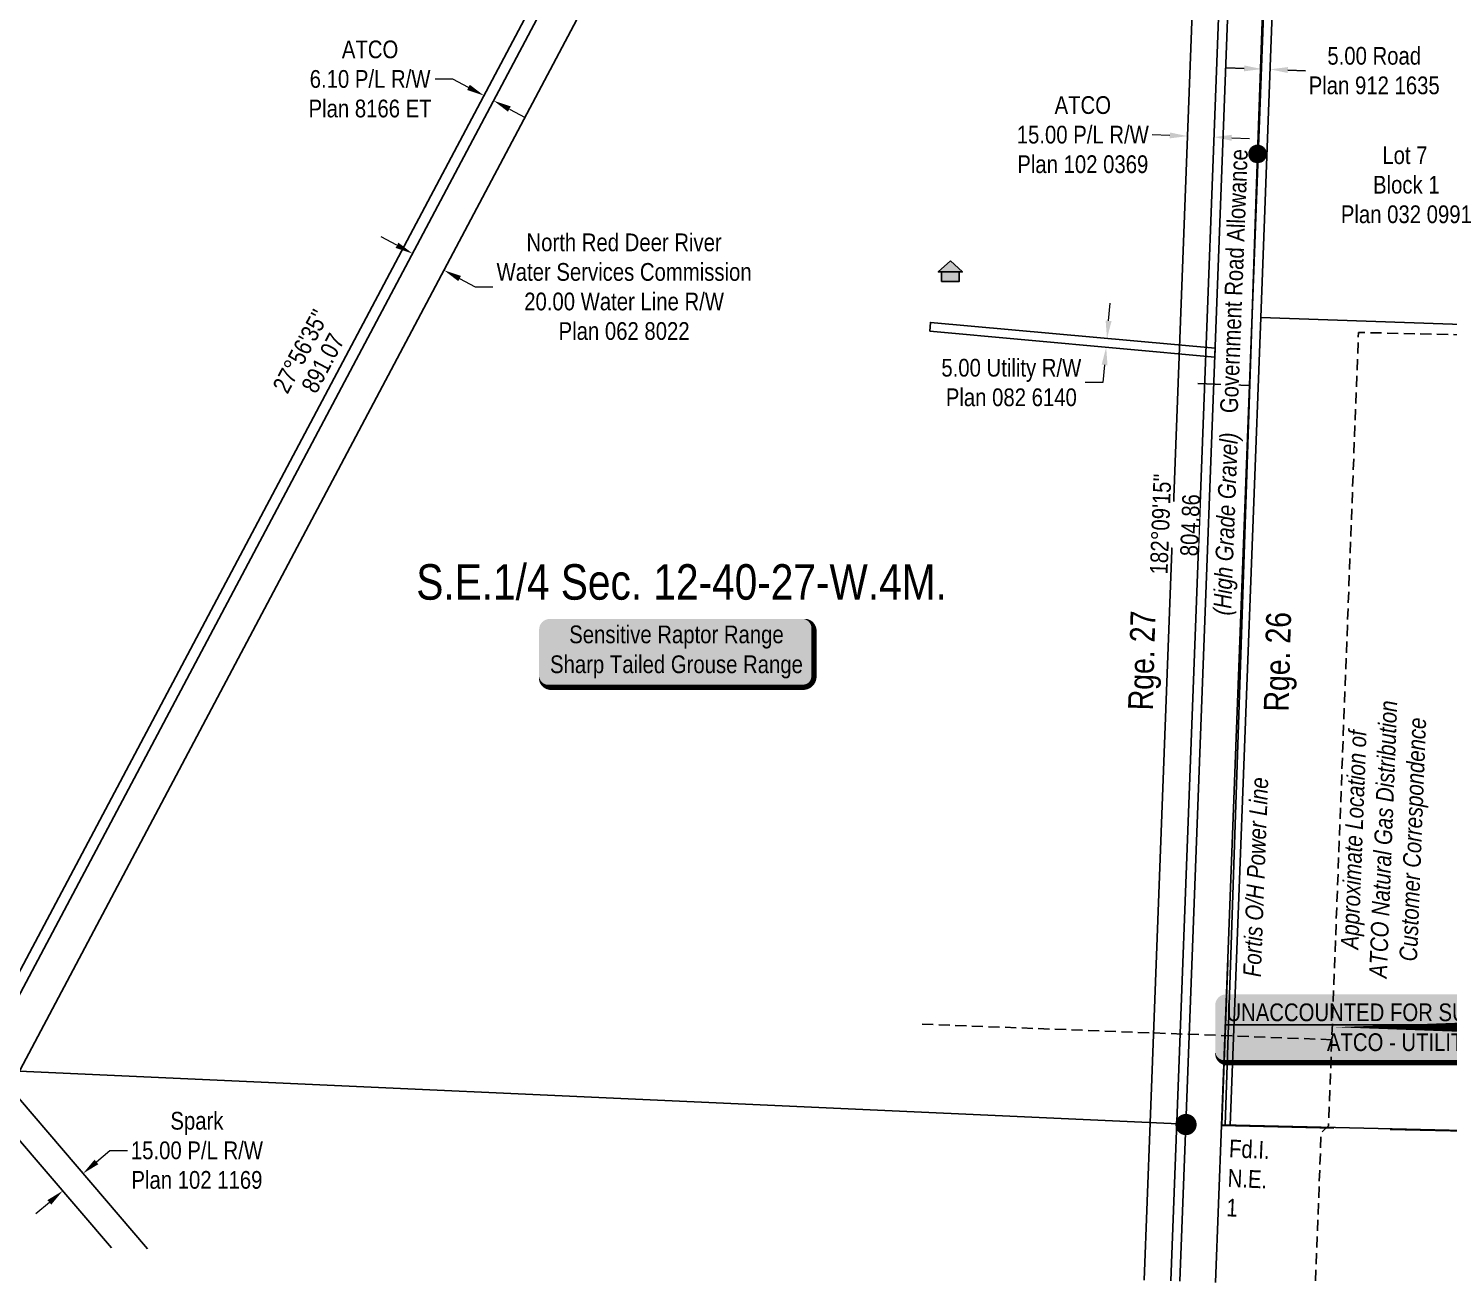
# Model space of a CAD drawing. Extents: x 309252 to 321570, y 5809412 to 5814891.
# Drawn here: x 312518 to 313319, y 5811123 to 5811832 of the extents above; entities that cross this region are included whole.
import ezdxf
from ezdxf.enums import TextEntityAlignment as Align

# ---------------------------------------------------------------- set-up
doc = ezdxf.new("R2010")
doc.units = 0
doc.header["$LTSCALE"] = 5
doc.header["$PDSIZE"] = 0.5
doc.linetypes.add('DASHED', pattern=[19.05, 12.7, -6.35])
doc.linetypes.add('UG_PIPE', pattern=[1.875, 1.25, -0.625])
doc.layers.get('Defpoints').update_dxf_attribs({"color": 9})
for name, color, linetype in [('AS-FENCE', 48, 'foc-FENCE'), ('AS-PIPE-UG', 44, 'UG_PIPE'), ('AS-PIPE-UG-T', 44, 'Continuous'), ('AS-POWER', 104, 'foc-POWER'), ('AS-POWER-EXISTING-PP', 72, 'Continuous'), ('AS-POWER-T', 104, 'Continuous'), ('AS-RESIDENCE', 14, 'Continuous'), ('AS-WILDLIFE-BLOCK', 131, 'Continuous'), ('C-SYMBOL', 7, 'Continuous'), ('CG-NOTES', 7, 'Continuous'), ('D-TXT', 6, 'Continuous'), ('F-RW', 190, 'Continuous'), ('L-BD', 7, 'Continuous'), ('L-MON', 1, 'Continuous'), ('L-ROAD-T', 7, 'Continuous'), ('L-SEC', 7, 'Continuous'), ('L-TITLEDB', 4, 'Continuous'), ('L-TITLEDB-T', 4, 'Continuous')]:
    doc.layers.add(name, color=color, linetype=linetype)
doc.layers.add('F-RW-T', color=190, linetype='Continuous', lineweight=9)
doc.layers.add('T-TEXT', color=48, linetype='Continuous', lineweight=18)
doc.styles.add('175L', font='ARIALN.TTF', dxfattribs={"height": 20})
doc.styles.add('80', font='ARIALN.TTF', dxfattribs={"height": 10})
doc.styles.add('80CG', font='ARIALN.TTF', dxfattribs={"height": 10})
doc.styles.add('80L', font='ARIALN.TTF', dxfattribs={"height": 10})
doc.styles.add('80LS', font='ARIALNI.TTF', dxfattribs={"height": 10})
doc.styles.add('foc-LtypeFont', font='ARIALN.TTF', dxfattribs={"height": 7.35})
doc.linetypes.add('foc-FENCE', pattern='A,10,-1,["X",foc-LtypeFont,S=0.2,R=0,X=-0.625,Y=-0.75],-1.24', length=12.24)
doc.linetypes.add('foc-POWER', pattern='A,6,-1,["P",foc-LtypeFont,S=0.2,R=0,X=-0.625,Y=-0.75],-1.24,4', length=12.24)
doc.dimstyles.new('Compass 5 000', dxfattribs={"dimscale": 5, "dimtxt": 9, "dimasz": 2, "dimexe": 0.2, "dimexo": 0.0625, "dimgap": 0.5, "dimtad": 0, "dimtih": 1, "dimtoh": 1, "dimzin": 0, "dimdsep": 46, "dimtxsty": '80CG', "dimcen": 0.1, "dimse1": 1, "dimse2": 1, "dimclrd": 256, "dimclrt": 256, "dimaunit": 1, "dimadec": 4, "dimazin": 0, "dimtfac": 0.06, "dimtofl": 0, "dimtmove": 0, "dimatfit": 1, "dimfxl": 0.2, "dimtolj": 1, "dimtzin": 0, "dimlwd": -1, "dimarcsym": 0})

# ---------------------------------------------------------------- blocks, each defined once
blk = doc.blocks.new('*D426')
at = {"layer": 'Defpoints', "color": 0, "transparency": 16777216}
for p in [(313171.9, 5811771.52), (313171.6, 5811763.68), (313186.55, 5811763.12)]:
    blk.add_point(p, dxfattribs=at)
at = {"layer": 'F-RW-T', "transparency": 16777216}
for p, q in [((313161.9, 5811771.9), (313151.91, 5811772.28)), ((313196.84, 5811770.57), (313206.83, 5811770.19))]:
    blk.add_line(p, q, dxfattribs=at)
for points in [[(313161.97, 5811773.56), (313161.84, 5811770.23), (313171.9, 5811771.52)], [(313196.9, 5811772.24), (313196.77, 5811768.91), (313186.84, 5811770.95)]]:
    blk.add_solid(points, dxfattribs=at)
at = {"layer": 'F-RW-T', "transparency": 16777216, "insert": (313112.82, 5811772.28), "char_height": 10, "attachment_point": 5, "style": '80CG'}
blk.add_mtext('\\A1;ATCO\\P15.00 P/L R/W\\PPlan 102 0369', dxfattribs=at)
blk = doc.blocks.new('*D427')
at = {"layer": 'Defpoints', "color": 0, "transparency": 16777216}
for p in [(313126.01, 5811652.41), (313139.16, 5811651.22), (313139.61, 5811656.2)]:
    blk.add_point(p, dxfattribs=at)
at = {"layer": 'F-RW-T', "transparency": 16777216}
for p, q in [((313127.37, 5811667.35), (313128.28, 5811677.31)), ((313125.11, 5811642.46), (313124.2, 5811632.5)), ((313124.2, 5811632.5), (313114.2, 5811632.5))]:
    blk.add_line(p, q, dxfattribs=at)
for points in [[(313125.71, 5811667.5), (313129.03, 5811667.2), (313126.46, 5811657.39)], [(313123.45, 5811642.61), (313126.77, 5811642.3), (313126.01, 5811652.41)]]:
    blk.add_solid(points, dxfattribs=at)
at = {"layer": 'F-RW-T', "transparency": 16777216, "insert": (313072.51, 5811632.5), "char_height": 10, "attachment_point": 5, "style": '80CG'}
blk.add_mtext('\\A1;5.00 Utility R/W\\PPlan 082 6140', dxfattribs=at)
blk = doc.blocks.new('*D428')
at = {"layer": 'Defpoints', "color": 0, "transparency": 16777216}
for p in [(312775.14, 5811794.31), (312778.23, 5811800.14), (312783.62, 5811797.29)]:
    blk.add_point(p, dxfattribs=at)
at = {"layer": 'F-RW-T', "transparency": 16777216}
for p, q in [((312757.47, 5811803.68), (312747.47, 5811803.68)), ((312766.31, 5811798.99), (312757.47, 5811803.68)), ((312789.36, 5811786.77), (312798.2, 5811782.08))]:
    blk.add_line(p, q, dxfattribs=at)
for points in [[(312767.09, 5811800.46), (312765.53, 5811797.52), (312775.14, 5811794.31)], [(312790.14, 5811788.24), (312788.58, 5811785.3), (312780.53, 5811791.45)]]:
    blk.add_solid(points, dxfattribs=at)
at = {"layer": 'F-RW-T', "transparency": 16777216, "insert": (312710.81, 5811803.68), "char_height": 10, "attachment_point": 5, "style": '80CG'}
blk.add_mtext('\\A1;ATCO\\P6.10 P/L R/W\\PPlan 8166 ET', dxfattribs=at)
blk = doc.blocks.new('*D429')
at = {"layer": 'Defpoints', "color": 0, "transparency": 16777216}
for p in [(312736.53, 5811708.5), (312754.19, 5811699.14), (312752.47, 5811695.9)]:
    blk.add_point(p, dxfattribs=at)
at = {"layer": 'F-RW-T', "transparency": 16777216}
for p, q in [((312725.99, 5811709.95), (312717.15, 5811714.64)), ((312761.31, 5811691.22), (312770.14, 5811686.53)), ((312770.14, 5811686.53), (312780.14, 5811686.53))]:
    blk.add_line(p, q, dxfattribs=at)
for points in [[(312726.77, 5811711.42), (312725.2, 5811708.48), (312734.82, 5811705.27)], [(312762.09, 5811692.69), (312760.52, 5811689.75), (312752.47, 5811695.9)]]:
    blk.add_solid(points, dxfattribs=at)
at = {"layer": 'F-RW-T', "transparency": 16777216, "insert": (312854.09, 5811686.53), "char_height": 10, "attachment_point": 5, "style": '80CG'}
blk.add_mtext('\\A1;North Red Deer River\\PWater Services Commission\\P20.00 Water Line R/W\\PPlan 062 8022', dxfattribs=at)
blk = doc.blocks.new('*U386')
h = blk.add_hatch(color=255)
edge = h.paths.add_edge_path()
edge.add_line((-71.5, -20), (71.5, -20))
edge.add_arc((71.5, -14), 6, 270, 360)
edge.add_line((77.5, -14), (77.5, 12.5))
edge.add_arc((71.5, 12.5), 6, 0, 90)
edge.add_line((71.5, 18.5), (-71.5, 18.5))
edge.add_arc((-71.5, 12.5), 6, 90, 180)
edge.add_line((-77.5, 12.5), (-77.5, -14))
edge.add_arc((-71.5, -14), 6, 180, 270)
at = {"color": 131, "flags": 128}
blk.add_lwpolyline([(-71.5, -20, 3, 3, 0), (71.5, -20, 3, 3, 0.414214), (77.5, -14, 3, 3, 0), (77.5, 12.5, 3, 0, 0.414214), (71.5, 18.5, 0, 0, 0), (-71.5, 18.5, 0, 0, 0.414214), (-77.5, 12.5, 0, 0, 0), (-77.5, -14, 0, 3, 0.414214)], format="xyseb", close=True, dxfattribs=at)
at = {"color": 131, "style": '80'}
blk.add_attdef('ENTER_TEXT_001', (-35.99, -5), '', height=10, dxfattribs=at)
blk = doc.blocks.new('*D434')
at = {"layer": 'Defpoints', "color": 0, "transparency": 16777216}
for p in [(312545.81, 5811190.08), (312548.87, 5811186.51), (312534.42, 5811180.32)]:
    blk.add_point(p, dxfattribs=at)
at = {"layer": 'F-RW-T', "transparency": 16777216}
for p, q in [((312556.46, 5811193.01), (312564.06, 5811199.52)), ((312564.06, 5811199.52), (312574.06, 5811199.52)), ((312529.89, 5811170.24), (312522.29, 5811163.74))]:
    blk.add_line(p, q, dxfattribs=at)
for points in [[(312555.38, 5811194.28), (312557.55, 5811191.75), (312548.87, 5811186.51)], [(312528.8, 5811171.51), (312530.97, 5811168.98), (312537.48, 5811176.75)]]:
    blk.add_solid(points, dxfattribs=at)
at = {"layer": 'F-RW-T', "transparency": 16777216, "insert": (312613.14, 5811199.52), "char_height": 10, "attachment_point": 5, "style": '80CG'}
blk.add_mtext('\\A1;Spark\\P15.00 P/L R/W\\PPlan 102 1169', dxfattribs=at)
blk = doc.blocks.new('fdia')
at = {"color": 255, "const_width": 1}
blk.add_lwpolyline([(-0.5, 0, 1), (0.5, 0, 1)], format="xyb", close=True, dxfattribs=at)
blk = doc.blocks.new('Fdiaa')
blk.add_blockref('fdia', (0, 0))
blk = doc.blocks.new('fdib')
at = {"color": 1, "const_width": 1.6}
blk.add_lwpolyline([(-0.4, 0, 1), (0.4, 0, 1)], format="xyb", close=True, dxfattribs=at)
at = {"color": 1}
blk.add_circle((0, 0), 0.8, dxfattribs=at)
blk = doc.blocks.new('Fdibb')
blk.add_blockref('fdib', (0, 0))
blk = doc.blocks.new('fdicc')
for name in ['Fdibb', 'Fdiaa']:
    blk.add_blockref(name, (0, 0))
blk = doc.blocks.new('FDI')
blk.add_blockref('fdicc', (0, 0))
blk = doc.blocks.new('POWERPOLE')
h = blk.add_hatch(color=255)
edge = h.paths.add_edge_path()
edge.add_arc((0, 0), 0.96, 0, 360)
at = {"linetype": 'Continuous'}
for p, q in [((0.68, -0.68), (-0.68, 0.68)), ((-0.68, -0.68), (0.68, 0.68))]:
    blk.add_line(p, q, dxfattribs=at)
blk.add_circle((0, 0), 0.96, dxfattribs=at)
blk = doc.blocks.new('*U519')
h = blk.add_hatch(color=255)
edge = h.paths.add_edge_path()
edge.add_line((-164, -20), (164, -20))
edge.add_arc((164, -14), 6, 270, 360)
edge.add_line((170, -14), (170, 12.5))
edge.add_arc((164, 12.5), 6, 0, 90)
edge.add_line((164, 18.5), (-164, 18.5))
edge.add_arc((-164, 12.5), 6, 90, 180)
edge.add_line((-170, 12.5), (-170, -14))
edge.add_arc((-164, -14), 6, 180, 270)
at = {"color": 1, "flags": 128}
blk.add_lwpolyline([(-164, -20, 3, 3, 0), (164, -20, 3, 3, 0.414214), (170, -14, 3, 3, 0), (170, 12.5, 3, 0, 0.414214), (164, 18.5, 0, 0, 0), (-164, 18.5, 0, 0, 0.414214), (-170, 12.5, 0, 0, 0), (-170, -14, 0, 3, 0.414214)], format="xyseb", close=True, dxfattribs=at)
for points in [[(-102.78, 0, 0, 7.5, 0), (0, 0, 0, 0, 0)], [(72.96, -0.63, 0, 7.5, 0), (0, 0, 0, 0, 0)]]:
    blk.add_lwpolyline(points, format="xyseb", dxfattribs=at)
at = {"color": 1, "style": '80'}
blk.add_attdef('ENTER_TEXT_001', (-26.85, -4.92), '', height=10, dxfattribs=at)
blk = doc.blocks.new('*D539')
at = {"layer": 'Defpoints', "color": 0, "transparency": 16777216}
for p in [(313218.45, 5811809.16), (313209.36, 5811690.75), (313213.98, 5811690.58)]:
    blk.add_point(p, dxfattribs=at)
at = {"layer": 'L-TITLEDB-T', "transparency": 16777216}
for p, q in [((313203.83, 5811809.71), (313193.84, 5811810.09)), ((313228.44, 5811808.79), (313238.43, 5811808.41))]:
    blk.add_line(p, q, dxfattribs=at)
for points in [[(313203.9, 5811811.38), (313203.77, 5811808.05), (313213.83, 5811809.34)], [(313228.5, 5811810.45), (313228.38, 5811807.12), (313218.45, 5811809.16)]]:
    blk.add_solid(points, dxfattribs=at)
at = {"layer": 'L-TITLEDB-T', "transparency": 16777216, "insert": (313277.2, 5811808.41), "char_height": 10, "attachment_point": 5, "style": '80CG'}
blk.add_mtext('\\A1;5.00 Road \\PPlan 912 1635 ', dxfattribs=at)
blk = doc.blocks.new('res_occ')
for points in [[(0.1, 0.89), (-1.26, -0.37), (1.46, -0.37)], [(-0.9, -1.43), (1.1, -1.43), (1.1, -0.37), (-0.9, -0.37)]]:
    blk.add_hatch(color=14).paths.add_polyline_path(points)
at = {"color": 14}
for points in [[(0.1, 0.89), (-1.26, -0.37), (1.46, -0.37)], [(-0.9, -1.43), (1.1, -1.43), (1.1, -0.37), (-0.9, -0.37)]]:
    blk.add_lwpolyline(points, close=True, dxfattribs=at)

msp = doc.modelspace()

# ---------------------------------------------------------------- linework, layer by layer
at = {"layer": 'AS-FENCE', "flags": 128}
msp.add_lwpolyline([(314010.473, 5811588.117), (314004.23, 5811400.394), (313997.693, 5811194.836), (313633.793, 5811203.591), (313495.706, 5811206.759), (313191.295, 5811213.914), (313194.633, 5811305.512)], dxfattribs=at)
at = {"layer": 'AS-PIPE-UG'}
msp.add_line((313253.246, 5811261.981), (313019.348, 5811270.821), dxfattribs=at)
at = {"layer": 'AS-PIPE-UG', "flags": 128}
msp.add_lwpolyline([(313657.23, 5812006.874), (313654.969, 5812006.806), (313641.62, 5812006.351), (313608.957, 5812006.847), (313585.404, 5812007.468), (313559.749, 5812008.292), (313540.339, 5812008.455), (313524.199, 5812008.81), (313492.691, 5812009.438), (313453.539, 5812009.827), (313439.247, 5812010.434), (313419.049, 5812010.984), (313402.544, 5812011.673), (313396.159, 5812011.523), (313392.82, 5812009.553), (313390.245, 5812006.146), (313389.181, 5811999.126), (313389.183, 5811999.124), (313383.047, 5811836.771), (313376.301, 5811658.268), (313268.322, 5811660.822), (313253.246, 5811261.979), (313251.413, 5811213.468), (313247.261, 5811209.567), (313243.995, 5811123.31)], dxfattribs=at)
at = {"layer": 'AS-POWER', "flags": 128}
for points in [[(313193.202, 5811213.757), (313211.383, 5811761.435), (313214.516, 5811852.396), (313216.537, 5811917.995), (313221.107, 5812041.794), (313228.352, 5812222.885), (313244.454, 5812640.68), (313246.853, 5812724.081), (313251.066, 5812848.491), (313255.591, 5812944.314)], [(313177.639, 5811631.936), (313206.841, 5811630.838)]]:
    msp.add_lwpolyline(points, dxfattribs=at)
at = {"layer": 'F-RW', "flags": 128}
for points in [[(312432.545, 5811148.877), (312811.047, 5811862.417), (312901.333, 5812032.638)], [(312439.277, 5811148.666), (312819.713, 5811865.745), (312908.094, 5812032.378)], [(313176.789, 5811900.722), (313150.851, 5811215.171), (313147.508, 5811126.378)], [(313162.455, 5811125.91), (313191.847, 5811903.044)], [(312827.448, 5811837.264), (312461.727, 5811147.88)], [(312564.996, 5811144.642), (312455.41, 5811272.509), (312330.646, 5811335.199), (312281.64, 5811475.278), (312270.878, 5811596.498), (312227.766, 5811640.657), (312098.266, 5811689.202), (312103.535, 5811703.245), (312236.166, 5811653.526), (312285.334, 5811603.152), (312296.419, 5811478.466), (312342.806, 5811345.876), (312464.854, 5811284.558), (312585.285, 5811144.006)]]:
    msp.add_lwpolyline(points, dxfattribs=at)
msp.add_lwpolyline([(313026.461, 5811661.467), (313187.227, 5811646.847), (313187.417, 5811651.849), (313026.913, 5811666.446)], close=True, dxfattribs=at)
at = {"layer": 'L-SEC'}
msp.add_line((313221.4, 5812017.868), (313191.138, 5811213.368), dxfattribs=at)
at = {"layer": 'L-SEC', "flags": 128}
for points in [[(313196.673, 5811897.192), (313170.909, 5811214.261)], [(312359.423, 5811251.128), (313170.909, 5811214.26)], [(313167.573, 5811125.749), (313170.909, 5811214.261)], [(313191.012, 5811213.778), (313187.679, 5811125.119)]]:
    msp.add_lwpolyline(points, dxfattribs=at)
at = {"layer": 'L-SEC', "linetype": 'DASHED', "flags": 128}
msp.add_lwpolyline([(313191.007, 5811213.644), (313596.241, 5811203.901)], dxfattribs=at)
at = {"layer": 'L-TITLEDB', "flags": 128}
msp.add_lwpolyline([(313226.3, 5812017.756), (313415.689, 5812013.294), (313402.433, 5811662.608), (313213.18, 5811669.305)], close=True, dxfattribs=at)
msp.add_lwpolyline([(313213.18, 5811669.305), (313196.002, 5811213.524), (313191.007, 5811213.644)], dxfattribs=at)

# ---------------------------------------------------------------- block references
at = {"layer": 'AS-RESIDENCE', "xscale": 5.000000000000016, "yscale": 5.000000000000016, "zscale": 5.000000000000016}
msp.add_blockref('res_occ', (313037.624, 5811696.752), dxfattribs=at)
at = {"layer": 'AS-WILDLIFE-BLOCK'}
ref = msp.add_blockref('*U386', (312883.65, 5811480.725), dxfattribs=at)
ref.add_attrib('ENTER_TEXT_001', 'Sensitive Raptor Range', (312823.146, 5811485.529), dxfattribs={"layer": '0', "color": 131, "height": 10, "style": '80'})
ref.add_attrib('ENTER_TEXT_002', 'Sharp Tailed Grouse Range', (312812.317, 5811468.685), dxfattribs={"layer": '0', "color": 131, "height": 10, "style": '80'})
at = {"layer": 'CG-NOTES'}
ref = msp.add_blockref('*U519', (313357.53, 5811269.005), dxfattribs=dict(at, xscale=0.99990854, yscale=0.99990854, zscale=0.99990854))
ref.add_attrib('ENTER_TEXT_001', '%%UUNACCOUNTED FOR SURFACE IMPACT CONSIDERATIONS', (313193.861, 5811272.424), dxfattribs={"layer": '0', "color": 1, "height": 9.99909, "style": '80'})
ref.add_attrib('ENTER_TEXT_002', 'ATCO - UTILITY R/W REG.# 922 162 883', (313250.53, 5811255.581), dxfattribs={"layer": '0', "color": 1, "height": 9.99909, "style": '80'})
at = {"layer": 'L-MON', "xscale": 4.999542700000003, "yscale": 4.999542700000003, "zscale": 4.999542700000003}
msp.add_blockref('FDI', (313171.034, 5811214.124), dxfattribs=at)

# ---------------------------------------------------------------- texts
at = {"layer": 'AS-PIPE-UG-T', "insert": (313257.643, 5811297.524), "char_height": 9.99909, "attachment_point": 1, "rotation": 87.835366, "style": '175L'}
msp.add_mtext_dynamic_manual_height_columns('\\pi15.704;{\\fArial Narrow|b0|i1|c0|p34;Approximate Location of\\P\\pi0.057149;ATCO Natural Gas Distribution\\P\\pi10.121;Customer Correspondence}', width=156.43697, gutter_width=100, heights=[0], dxfattribs=at)
at = {"layer": 'AS-POWER-T', "insert": (313203.213, 5811297.209), "char_height": 9.99909, "attachment_point": 1, "rotation": 87.841581, "style": '175L'}
msp.add_mtext_dynamic_manual_height_columns('\\pi0.32623;{\\fArial Narrow|b0|i1|c0|p34;Fortis O/H Power Line}', width=112.4908, gutter_width=100, heights=[0], dxfattribs=at)
at = {"layer": 'C-SYMBOL', "color": 3, "style": '175L'}
msp.add_text('S.E.1/4 Sec. 12-40-27-W.4M.', height=20, dxfattribs=at).set_placement((312886.497, 5811504.103), align=Align.BOTTOM_CENTER)
at = {"layer": 'D-TXT', "color": 3, "char_height": 13.9987, "attachment_point": 1, "rotation": 88.491647, "style": '80L'}
for s, width, insert in [('Rge. 27', 73.75526, (313138.326, 5811447.932)), ('Rge. 26', 63.86109, (313214.861, 5811447.235))]:
    msp.add_mtext_dynamic_manual_height_columns(s, width=width, gutter_width=47.5, heights=[0], dxfattribs=dict(at, insert=insert))
at = {"layer": 'L-BD', "style": '80L'}
for s, p in [("27°56'35''", (312671.593, 5811650.213)), ('891.07', (312684.181, 5811643.536))]:
    msp.add_text(s, height=9.9991, rotation=62.0572, dxfattribs=at).set_placement(p, align=Align.MIDDLE)
at = {"layer": 'L-TITLEDB-T', "insert": (313217.398, 5811765.781), "char_height": 9.99909, "attachment_point": 1, "style": '80L'}
msp.add_mtext_dynamic_manual_height_columns('\\pi64.374;Lot 7\\P\\pi59.133;Block 1\\P\\pi40.99;Plan 032 0991', width=152.86655, gutter_width=50, heights=[0], dxfattribs=at)
at = {"layer": 'T-TEXT', "style": '80LS'}
msp.add_text('(High Grade Gravel)', height=9.99909, rotation=87.803936, dxfattribs=at).set_placement((313193.384, 5811552.822), align=Align.MIDDLE_CENTER)

# ---------------------------------------------------------------- dimensions: what is measured, and where the dimension line sits
at = {"layer": 'F-RW-T'}
for p1, p2, distance, text, picture, middle in [((312783.62, 5811797.288), (312778.235, 5811800.143), 6.605, 'ATCO\\P6.10 P/L R/W\\PPlan 8166 ET', '*D428', (312710.807, 5811803.676)), ((312736.533, 5811708.498), (312754.185, 5811699.135), -3.657, 'North Red Deer River\\PWater Services Commission\\P20.00 Water Line R/W\\PPlan 062 8022', '*D429', (312854.093, 5811686.533)), ((313139.613, 5811656.197), (313139.16, 5811651.219), -13.202, '5.00 Utility R/W\\PPlan 082 6140', '*D427', (313072.513, 5811632.496)), ((312534.418, 5811180.322), (312545.807, 5811190.08), -4.705, 'Spark\\P15.00 P/L R/W\\PPlan 102 1169', '*D434', (312613.141, 5811199.521))]:
    dim = msp.add_aligned_dim(p1=p1, p2=p2, distance=distance, text=text, dimstyle='Compass 5 000', dxfattribs=at)
    dim.commit()
    dim.dimension.update_dxf_attribs({"geometry": picture, "text_midpoint": middle})

# ---------------------------------------------------------------- next in the draw order: texts
at = {"layer": 'L-BD', "insert": (313151.686, 5811552.932), "char_height": 9.99909, "width": 25.93897, "attachment_point": 2, "rotation": 87.8294, "style": '80L', "bg_fill": 3, "box_fill_scale": 1, "bg_fill_color": 256, "bg_fill_transparency": 0}
msp.add_mtext("182°09'15''\\P804.86", dxfattribs=at)
at = {"layer": 'L-MON', "insert": (313195.572, 5811205.696), "char_height": 9.9989, "attachment_point": 1, "rotation": 357.398666, "style": '80L', "bg_fill": 3, "box_fill_scale": 1.1, "bg_fill_color": 256, "bg_fill_transparency": 0}
msp.add_mtext_dynamic_manual_height_columns('Fd.I. \\PN.E. 1', width=29.81296, gutter_width=50.005, heights=[0], dxfattribs=at)
at = {"layer": 'L-ROAD-T', "insert": (313193.07, 5811689.951), "char_height": 9.99909, "width": 148.59255, "attachment_point": 2, "rotation": 87.803936, "style": '80L', "bg_fill": 3, "box_fill_scale": 1, "bg_fill_color": 256, "bg_fill_transparency": 0}
msp.add_mtext('Government Road Allowance', dxfattribs=at)

# ---------------------------------------------------------------- next in the draw order: block references
at = {"layer": 'AS-POWER-EXISTING-PP', "xscale": 4.999542700000031, "yscale": 4.999542700000031, "zscale": 4.999542700000031}
msp.add_blockref('POWERPOLE', (313211.383, 5811761.435), dxfattribs=at)

# ---------------------------------------------------------------- next in the draw order: dimensions: what is measured, and where the dimension line sits
at = {"layer": 'F-RW-T'}
dim = msp.add_aligned_dim(p1=(313186.548, 5811763.117), p2=(313171.598, 5811763.684), distance=-7.84, text='ATCO\\P15.00 P/L R/W\\PPlan 102 0369', dimstyle='Compass 5 000', dxfattribs=at)
dim.commit()
dim.dimension.update_dxf_attribs({"geometry": '*D426', "text_midpoint": (313112.824, 5811772.275)})
at = {"layer": 'L-TITLEDB-T'}
dim = msp.add_linear_dim(base=(313218.446, 5811809.161), p1=(313209.362, 5811690.75), p2=(313213.981, 5811690.576), angle=357.843698, text='5.00 Road \\PPlan 912 1635 ', dimstyle='Compass 5 000', dxfattribs=at)
dim.commit()
dim.dimension.update_dxf_attribs({"geometry": '*D539', "text_midpoint": (313277.201, 5811808.409), "dimtype": 161})

doc.saveas('drawing.dxf')
